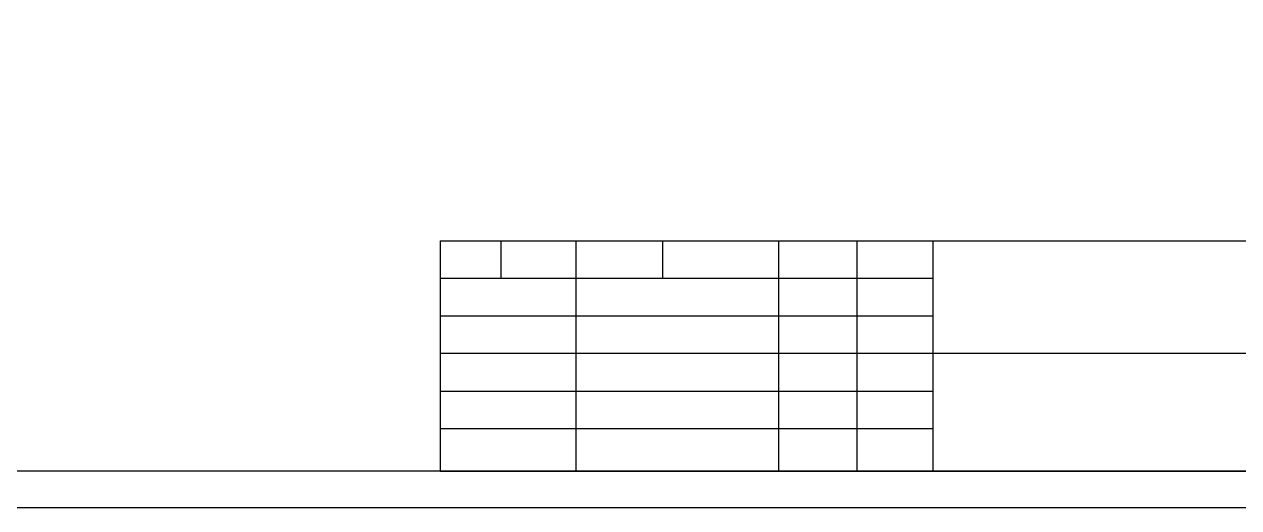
# Model space of a CAD drawing. Extents: x -3 to 1587, y 0 to 1122.
# Drawn here: x 915.3 to 1357.5, y 0 to 175.9 of the extents above; entities that cross this region are included whole.
import ezdxf

# ---------------------------------------------------------------- set-up
doc = ezdxf.new("R2010")
doc.units = 0
doc.layers.add('Page_1', color=7, linetype='CONTINUOUS')

msp = doc.modelspace()

# ---------------------------------------------------------------- linework, layer by layer
at = {"layer": 'Page_1', "color": 7}
for points in [[(0, 1122.2367), (1587.2, 1122.2367), (1587.2, -0.0033), (0, -0.0033)], [(55.36, 1108.9567), (1573.92, 1108.9567), (1573.92, 13.2767), (55.36, 13.2767)]]:
    msp.add_lwpolyline(points, close=True, dxfattribs=at)
for points in [[(1066.72, 97.1167), (1066.72, 13.2767), (1573.92, 13.2767), (1573.92, 97.1167)], [(1066.72, 97.1167), (1573.92, 97.1167)], [(1066.72, 97.1167), (1246.08, 97.1167)], [(1088.8, 97.1167), (1088.8, 83.5167)], [(1116.16, 13.2767), (1116.16, 97.1167)], [(1147.68, 97.1167), (1147.68, 83.5167)], [(1189.92, 97.1167), (1189.92, 13.2767)], [(1218.56, 13.2767), (1218.56, 97.1167)], [(1246.08, 97.1167), (1246.08, 13.2767)], [(1066.72, 83.5167), (1246.08, 83.5167)], [(1066.72, 69.7567), (1246.08, 69.7567)], [(1066.72, 56.1567), (1246.08, 56.1567)], [(1246.08, 56.1567), (1573.92, 56.1567)], [(1066.72, 42.3967), (1246.08, 42.3967)], [(1066.72, 28.7967), (1246.08, 28.7967)]]:
    msp.add_lwpolyline(points, dxfattribs=at)

doc.saveas('drawing.dxf')
